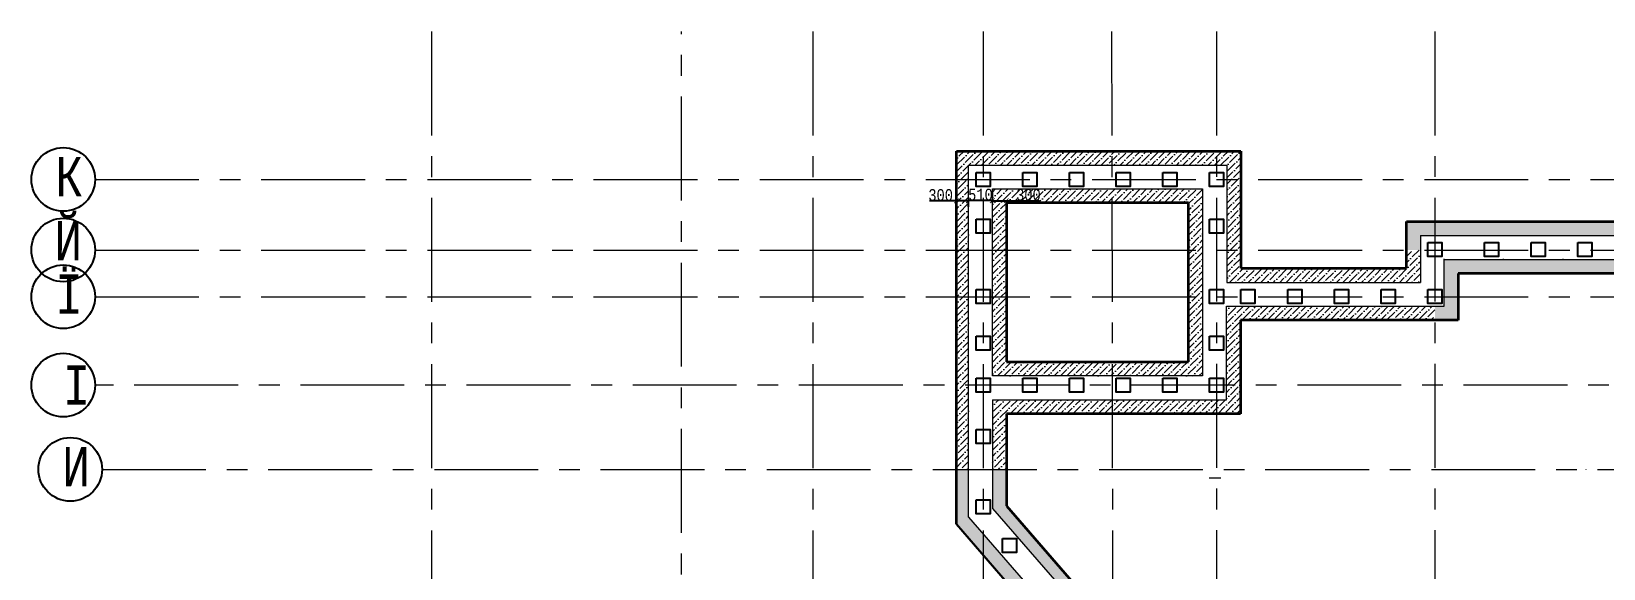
# Model space of a CAD drawing. Header units: millimetres. Extents: x -689206 to 4969298, y -1019800 to 703299.
# Drawn here: x 923021 to 956665, y -484735 to -473246 of the extents above; entities that cross this region are included whole.
import ezdxf

# ---------------------------------------------------------------- set-up
doc = ezdxf.new("R2010")
doc.units = ezdxf.units.MM
doc.linetypes.add('осеваяX2', pattern=[101.6, 63.5, -12.7, 12.7, -12.7])
doc.layers.add('РАЗМЕРЫ', color=7, linetype='Continuous', lineweight=9)
doc.layers.add('стены', color=7, linetype='Continuous', lineweight=20)
doc.layers.add('сетка', color=104, linetype='Continuous')
doc.styles.add('Аннотативный', font='isocteur.ttf', dxfattribs={"width": 0.7, "height": 250})
doc.dimstyles.new('Аннотативный', dxfattribs={"dimscale": 0, "dimtxt": 250, "dimasz": 100, "dimexe": 1.25, "dimexo": 0.625, "dimtad": 1, "dimdec": 0, "dimtxsty": 'Аннотативный', "dimblk": 'ARCHTICK', "dimcen": 2.5, "dimadec": 0, "dimazin": 0, "dimtfac": 1, "dimtdec": 0, "dimtmove": 0, "dimatfit": 3, "dimfxl": 1, "dimarcsym": 0})
pattern_1 = [(45, (-17702.99, -145217.57), (50.513941, 185.2177825), [238.125, -47.625, 0, -47.625])]

# ---------------------------------------------------------------- blocks, each defined once
blk = doc.blocks.new('_ArchTick')
at = {"color": 0, "linetype": 'ByBlock', "const_width": 0.15}
blk.add_lwpolyline([(-0.5, -0.5), (0.5, 0.5)], dxfattribs=at)
blk = doc.blocks.new('*D4808')
at = {"layer": 'Defpoints', "color": 0, "lineweight": 5, "ltscale": 35, "transparency": 16777216}
for p in [(943585, -476867), (943585, -476867), (943885, -476913)]:
    blk.add_point(p, dxfattribs=at)
at = {"layer": 'РАЗМЕРЫ', "color": 0, "lineweight": -2, "ltscale": 35, "transparency": 16777216}
for p, q in [((943585, -476867), (943885, -476867)), ((943585, -476868), (943585, -476869)), ((943885, -476913), (943885, -476866)), ((943885, -476867), (944594, -476867))]:
    blk.add_line(p, q, dxfattribs=at)
at = {"layer": 'РАЗМЕРЫ', "color": 0, "lineweight": -2, "ltscale": 35, "transparency": 16777216, "xscale": 100, "yscale": 100, "zscale": 100, "rotation": 180}
blk.add_blockref('_ArchTick', (943585, -476867), dxfattribs=at)
at = {"layer": 'РАЗМЕРЫ', "color": 0, "lineweight": -2, "ltscale": 35, "transparency": 16777216, "xscale": 100, "yscale": 100, "zscale": 100}
blk.add_blockref('_ArchTick', (943885, -476867), dxfattribs=at)
at = {"layer": 'РАЗМЕРЫ', "color": 0, "lineweight": 20, "ltscale": 35, "transparency": 16777216, "insert": (944357, -476742), "char_height": 250, "attachment_point": 5, "style": 'Аннотативный'}
blk.add_mtext('300', dxfattribs=at)
blk = doc.blocks.new('*D4809')
at = {"layer": 'Defpoints', "color": 0, "lineweight": 5, "ltscale": 35, "transparency": 16777216}
for p in [(942815, -476872), (942815, -476998), (943075, -476998)]:
    blk.add_point(p, dxfattribs=at)
at = {"layer": 'РАЗМЕРЫ', "color": 0, "lineweight": -2, "ltscale": 35, "transparency": 16777216}
for p, q in [((942815, -476872), (942241, -476872)), ((942815, -476997), (942815, -476871)), ((943075, -476872), (942815, -476872)), ((943075, -476997), (943075, -476871))]:
    blk.add_line(p, q, dxfattribs=at)
at = {"layer": 'РАЗМЕРЫ', "color": 0, "lineweight": -2, "ltscale": 35, "transparency": 16777216, "xscale": 100, "yscale": 100, "zscale": 100, "rotation": 180}
blk.add_blockref('_ArchTick', (942815, -476872), dxfattribs=at)
at = {"layer": 'РАЗМЕРЫ', "color": 0, "lineweight": -2, "ltscale": 35, "transparency": 16777216, "xscale": 100, "yscale": 100, "zscale": 100}
blk.add_blockref('_ArchTick', (943075, -476872), dxfattribs=at)
at = {"layer": 'РАЗМЕРЫ', "color": 0, "lineweight": 20, "ltscale": 35, "transparency": 16777216, "insert": (942478, -476746), "char_height": 250, "attachment_point": 5, "style": 'Аннотативный'}
blk.add_mtext('300', dxfattribs=at)
blk = doc.blocks.new('*D4810')
at = {"layer": 'Defpoints', "color": 0, "lineweight": 5, "ltscale": 35, "transparency": 16777216}
for p in [(943075, -476864), (943075, -476872), (943585, -476914)]:
    blk.add_point(p, dxfattribs=at)
at = {"layer": 'РАЗМЕРЫ', "color": 0, "lineweight": -2, "ltscale": 35, "transparency": 16777216}
for p, q in [((943075, -476871), (943075, -476862)), ((943585, -476864), (943075, -476864)), ((943585, -476914), (943585, -476862))]:
    blk.add_line(p, q, dxfattribs=at)
at = {"layer": 'РАЗМЕРЫ', "color": 0, "lineweight": -2, "ltscale": 35, "transparency": 16777216, "xscale": 100, "yscale": 100, "zscale": 100, "rotation": 180}
blk.add_blockref('_ArchTick', (943075, -476864), dxfattribs=at)
at = {"layer": 'РАЗМЕРЫ', "color": 0, "lineweight": -2, "ltscale": 35, "transparency": 16777216, "xscale": 100, "yscale": 100, "zscale": 100}
blk.add_blockref('_ArchTick', (943585, -476864), dxfattribs=at)
at = {"layer": 'РАЗМЕРЫ', "color": 0, "lineweight": 20, "ltscale": 35, "transparency": 16777216, "insert": (943330, -476738), "char_height": 250, "attachment_point": 5, "style": 'Аннотативный'}
blk.add_mtext('510', dxfattribs=at)

msp = doc.modelspace()

# ---------------------------------------------------------------- hatches: boundary and pattern name
at = {"layer": 'РАЗМЕРЫ', "lineweight": 5, "ltscale": 35}
h = msp.add_hatch(dxfattribs=at)
h.set_pattern_fill('ANSI36', color=0, scale=30)
h.set_pattern_definition(pattern_1)
h.paths.add_polyline_path([(946142.5, -476613.2), (943585, -476613.2), (943585, -476824.2), (943585, -477923.2), (943885, -477923.2), (943885, -476913.2), (946143, -476913.2)])
h.paths.add_polyline_path([(943885, -477923.2), (943585, -477923.2), (943585, -478923.2), (943885, -478923.2)])
h.paths.add_polyline_path([(943075, -477923.2), (942815.2, -477923.2), (942815.2, -478923.2), (943075, -478923.2)])
h.paths.add_polyline_path([(943075, -476414.1), (942815.2, -476414.1), (942815.2, -477923.2), (943075, -477923.2)])
h.paths.add_polyline_path([(943385, -475805.2), (942815.2, -475805.2), (942815.2, -476105.2), (942815.2, -476414.1), (943075, -476414.1), (943075, -476105.2), (943385, -476105.2)])
h.paths.add_polyline_path([(946141.2, -475805.2), (943385, -475805.2), (943385, -476105.2), (946141.7, -476105.2)])
h.paths.add_polyline_path([(948381.1, -475805.2), (946141.2, -475805.2), (946141.7, -476105.2), (948381.1, -476105.2)])
h.paths.add_polyline_path([(948085.1, -476613.2), (946142.5, -476613.2), (946143, -476913.2), (947785.1, -476913.2), (947785.1, -477923.2), (948085.1, -477923.2)])
h.paths.add_polyline_path([(948085.1, -477923.2), (947785.1, -477923.2), (947785.1, -478923.2), (948085.1, -478923.2)])
h.paths.add_polyline_path([(948903.1, -477923.2), (948603.1, -477923.2), (948603.1, -478613.2), (952745.1, -478613.2), (952745.1, -477923.2), (952445.1, -477923.2), (952445.1, -478313.2), (948903.1, -478313.2)])
h.paths.add_polyline_path([(948903.1, -476414.2), (948603.1, -476414.2), (948603.1, -477923.2), (948903.1, -477923.2)])
h.paths.add_polyline_path([(948903.1, -475805.2), (948603.1, -475805.2), (948381.1, -475805.2), (948381.1, -476105.2), (948603.1, -476105.2), (948603.1, -476414.2), (948903.1, -476414.2)])
h.paths.add_polyline_path([(944005.8, -477029.4), (944708.3, -477029.4), (944708.3, -476429.4), (944005.8, -476429.4)], flags=9)
h = msp.add_hatch(dxfattribs=at)
h.set_pattern_fill('ANSI36', color=0, scale=30)
h.set_pattern_definition(pattern_1)
h.paths.add_polyline_path([(953055.1, -477313.2), (952445.1, -477313.2), (952445.1, -477613.2), (952445.1, -477923.2), (952745.1, -477923.2), (952745.1, -477613.2), (953055.1, -477613.2)])
h.paths.add_polyline_path([(953555.1, -479123.2), (953555.1, -478923.2), (953255.1, -478923.2), (953255.1, -479123.2), (953055.1, -479123.2), (953055.1, -479423.2), (953555.1, -479423.2)])
h.paths.add_polyline_path([(953555.1, -478423.2), (959765.1, -478423.2), (959765.1, -478923.2), (960065.1, -478923.2), (960065.1, -478123.2), (956285.1, -478123.2), (953255.1, -478123.2), (953255.1, -478923.2), (953555.1, -478923.2)])
h.paths.add_polyline_path([(960265.1, -477313.2), (953055.1, -477313.2), (953055.1, -477613.2), (960265.1, -477613.2)])
h.paths.add_polyline_path([(960875.1, -477313.2), (960575.1, -477313.2), (960265.1, -477313.2), (960265.1, -477613.2), (960575.1, -477613.2), (960575.1, -477923.2), (960875.1, -477923.2)])
h.paths.add_polyline_path([(961585, -478313.2), (960875.1, -478313.2), (960875.1, -477923.2), (960575.1, -477923.2), (960575.1, -478613.2), (961585, -478613.2)])
h.paths.add_polyline_path([(960265.1, -479123.2), (960065.1, -479123.2), (960065.1, -478923.2), (959765.1, -478923.2), (959765.1, -479423.2), (960065.1, -479423.2), (960265.1, -479423.2)])
h.paths.add_polyline_path([(961585, -479123.2), (960265.1, -479123.2), (960265.1, -479423.2), (961585, -479423.2)])
h.paths.add_polyline_path([(964725.1, -479123.2), (961585, -479123.2), (961585, -479423.2), (964425.1, -479423.2), (964425.1, -480813.2), (964725.1, -480813.2)])
h.paths.add_polyline_path([(964717.1, -477923.2), (964417.1, -477923.2), (964417.1, -478313.2), (961585, -478313.2), (961585, -478613.2), (964717.1, -478613.2)])
h = msp.add_hatch(dxfattribs=at)
h.set_pattern_fill('ANSI36', color=0, scale=30)
h.set_pattern_definition(pattern_1)
h.paths.add_polyline_path([(943885, -478923.2), (943585, -478923.2), (943585, -480613.2), (946149, -480613.2), (946148.5, -480313.2), (943885, -480313.2)])
h.paths.add_polyline_path([(943075, -478923.2), (942815.2, -478923.2), (942815.2, -480813.2), (943075, -480813.2)])
h.paths.add_polyline_path([(943075, -481355.3), (943075, -480813.2), (942815.2, -480813.2), (942815.2, -482615.2), (943075, -482615.2)])
h.paths.add_polyline_path([(943885, -481423.2), (946150.3, -481423.2), (946149.8, -481123.2), (943585, -481123.2), (943585, -482615.2), (943885, -482615.2)])
h.paths.add_polyline_path([(948085.1, -478923.2), (947785.1, -478923.2), (947785.1, -480313.2), (946148.5, -480313.2), (946149, -480613.2), (948085.1, -480613.2)])
h.paths.add_polyline_path([(948381, -481123.2), (946149.8, -481123.2), (946150.3, -481423.2), (948381, -481423.2)])
h.paths.add_polyline_path([(948895.1, -481123.2), (948895.1, -480813.2), (948595.1, -480813.2), (948595.1, -481123.2), (948381, -481123.2), (948381, -481423.2), (948895.1, -481423.2)])
h.paths.add_polyline_path([(948895.1, -479423.2), (953055.1, -479423.2), (953055.1, -479123.2), (948595.1, -479123.2), (948595.1, -480813.2), (948895.1, -480813.2)])
h = msp.add_hatch(dxfattribs=at)
h.set_pattern_fill('ANSI36', color=0, scale=30)
h.set_pattern_definition(pattern_1)
h.paths.add_polyline_path([(935035.7, -486255.2), (935035.7, -485642.7), (934735.7, -485642.7), (934735.7, -487115.2), (935035.7, -487115.2), (935035.7, -486774.4)])
h.paths.add_polyline_path([(935035.7, -485335.2), (936935, -485335.2), (936935, -485035.2), (934735.7, -485035.2), (934735.7, -485335.2), (934735.7, -485642.7), (935035.7, -485642.7)])
h.paths.add_polyline_path([(939745.7, -485035.2), (936935, -485035.2), (936935, -485335.2), (939745.7, -485335.2)])
h.paths.add_polyline_path([(940355.7, -485035.2), (940055.7, -485035.2), (939745.7, -485035.2), (939745.7, -485335.2), (940055.7, -485335.2), (940055.7, -485642.7), (940355.7, -485642.7)])
h.paths.add_polyline_path([(940355.7, -485642.7), (940055.7, -485642.7), (940055.7, -486805.2), (943385, -486805.2), (943385, -486505.2), (940355.7, -486505.2)])
h.paths.add_polyline_path([(940355.7, -487615.2), (943385, -487615.2), (943385, -487315.2), (940055.7, -487315.2), (940055.7, -487598), (940055.7, -490845.2), (940055.7, -490913.2), (940355.7, -490913.2)])
h.paths.add_polyline_path([(940355.7, -490913.2), (940055.7, -490913.2), (940055.7, -491225.2), (939745.7, -491225.2), (939745.7, -491525.2), (940055.7, -491525.2), (940355.7, -491525.2)])
h.paths.add_polyline_path([(939545.7, -486045.2), (939545.7, -485845.2), (938785.7, -485845.2), (936935, -485845.2), (936935, -486145.2), (939245.7, -486145.2), (939245.7, -487115.2), (939545.7, -487115.2)])
h.paths.add_polyline_path([(936935, -485845.2), (936245.7, -485845.2), (935545.7, -485845.2), (935545.7, -486774.4), (935545.7, -487115.2), (935845.7, -487115.2), (935845.7, -486774.4), (935845.7, -486145.2), (936935, -486145.2)])
h.paths.add_polyline_path([(943552.2, -487315.2), (943385, -487315.2), (943385, -487615.2), (943447, -487615.2), (945525, -490465.2), (945525, -490913.2), (945825, -490913.2), (945825, -490465.2)])
h.paths.add_polyline_path([(943931.3, -486505.2), (943385, -486505.2), (943385, -486805.2), (943757.9, -486805.2), (943807.2, -486873.6), (943981.5, -487115.2), (944367, -487115.2)])
h.paths.add_polyline_path([(944367, -487115.2), (943981.5, -487115.2), (945998.2, -489910.2), (946042.7, -489833.1), (946163.4, -489624.1), (946162.5, -489025.7), (945969.9, -489359.3)])
h.paths.add_polyline_path([(947623.8, -488644.9), (947623.8, -487367.6), (947792.9, -487115.2), (947422.4, -487115.2), (947335, -487241.9), (947335, -487678.2), (947335, -488478.2), (946335, -490210.2), (946335, -490913.2), (946635, -490913.2), (946635, -490357.6)])
h.paths.add_polyline_path([(946825, -487946.7), (946159.5, -487182.1), (946160.2, -487631.5), (946525, -488050.5), (946525, -488397.8), (946162.5, -489025.7), (946163.4, -489624.1), (946825, -488478.2)])
h.paths.add_polyline_path([(944819.5, -485642.7), (944429.1, -485642.7), (945710.9, -487115.2), (946101.2, -487115.2)])
h.paths.add_polyline_path([(946159.5, -487182.1), (946101.2, -487115.2), (945710.9, -487115.2), (946160.2, -487631.5)], flags=17)
h.paths.add_polyline_path([(943385, -483994.6), (943385, -484443.1), (944429.1, -485642.7), (944819.5, -485642.7)])
h.paths.add_polyline_path([(943885, -483396.7), (943885, -482615.2), (943585, -482615.2), (943585, -483448.3), (945495.1, -485642.7), (945840, -485642.7)])
h.paths.add_polyline_path([(945840, -485642.7), (945495.1, -485642.7), (946158.3, -486404.6), (946157.6, -486007.6)])
h.paths.add_polyline_path([(943075, -483638.5), (943075, -482615.2), (942815.2, -482615.2), (942815.2, -483788.5), (943385, -484443.1), (943385, -483994.6)])

# ---------------------------------------------------------------- linework, layer by layer
at = {"layer": 'РАЗМЕРЫ', "linetype": 'осеваяX2', "lineweight": 5, "ltscale": 35}
for p, q in [((936935, -523087.6), (936935, -473249.9)), ((939745.7, -473249.9), (939745.7, -523087.6)), ((946137.1, -473249.9), (946217.2, -523087.6)), ((948381.1, -473246.3), (948380.5, -523087.6)), ((953055.1, -473246.3), (953055.1, -523087.6)), ((924382.3, -476413.8), (991585, -476414.9)), ((991452.3, -480813.2), (924382.3, -480813.2))]:
    msp.add_line(p, q, dxfattribs=at)
at = {"layer": 'РАЗМЕРЫ', "lineweight": 35, "ltscale": 35}
for p, q in [((942815.2, -476105.2), (942815.2, -475805.2)), ((942815.2, -475805.2), (948603.1, -475805.2)), ((948603.1, -475805.2), (948903.1, -475805.2)), ((948903.1, -475805.2), (948903.1, -478313.2)), ((942815.2, -483788.5), (942815.2, -476105.2)), ((943885, -476913.2), (943885, -480313.2)), ((947785.1, -476913.2), (943885, -476913.2)), ((947785.1, -480313.2), (947785.1, -476913.2)), ((952445.1, -477613.2), (952445.1, -477313.2)), ((952445.1, -477313.2), (960575.1, -477313.2)), ((952445.1, -478313.2), (952445.1, -477613.2)), ((948903.1, -478313.2), (952445.1, -478313.2)), ((959765.1, -478423.2), (953555.1, -478423.2)), ((953555.1, -478423.2), (953555.1, -479123.2)), ((953555.1, -479423.2), (948895.1, -479423.2)), ((948895.1, -479423.2), (948895.1, -481123.2)), ((953555.1, -479123.2), (953555.1, -479423.2)), ((943885, -480313.2), (947785.1, -480313.2)), ((948895.1, -481423.2), (943885, -481423.2)), ((943885, -481423.2), (943885, -483396.7)), ((948895.1, -481123.2), (948895.1, -481423.2))]:
    msp.add_line(p, q, dxfattribs=at)
at = {"layer": 'РАЗМЕРЫ', "linetype": 'ByBlock', "lineweight": 15}
msp.add_line((943585, -476613.2), (948085.1, -476613.2), dxfattribs=at)
at = {"layer": 'РАЗМЕРЫ', "linetype": 'ByBlock', "lineweight": 15, "ltscale": 35}
msp.add_line((953255.1, -479123.2), (953255.1, -478113.2), dxfattribs=at)
at = {"layer": 'РАЗМЕРЫ', "linetype": 'ByBlock', "lineweight": 9, "ltscale": 35}
for p, q in [((954525.1, -478123.2), (954525.1, -478113.2)), ((955795.1, -478113.2), (955795.1, -478123.2)), ((943718.7, -484378), (943718.5, -484378.2))]:
    msp.add_line(p, q, dxfattribs=at)
at = {"layer": 'сетка', "color": 0}
for centre in [(923701.6, -476411.6), (923701.6, -477921), (923701.6, -478921), (923701.6, -480811), (923851.6, -482613)]:
    msp.add_circle(centre, 680.7, dxfattribs=at)
at = {"layer": 'стены', "linetype": 'осеваяX2', "lineweight": 5, "ltscale": 35}
for p, q in [((931585, -473249.9), (931585, -514117.2)), ((943385, -473249.9), (943385, -523087.6)), ((924382.3, -477923.2), (991585, -477923.2)), ((924382.3, -478923.2), (991585, -478923.2)), ((924532.3, -482615.2), (991585, -482615.2))]:
    msp.add_line(p, q, dxfattribs=at)
at = {"layer": 'стены', "lineweight": 15}
for p, q in [((943075, -481355.3), (943075, -476105.2)), ((943075, -476105.2), (948603.1, -476105.2)), ((948603.1, -476105.2), (948603.1, -478613.2)), ((943585, -480613.2), (943585, -476613.2)), ((948085.1, -476613.2), (948085.1, -480613.2)), ((952745.1, -477613.2), (960575.1, -477613.2)), ((952745.1, -477613.2), (952745.1, -478613.2)), ((953255.1, -478123.2), (956285.1, -478123.2)), ((956285.1, -478123.2), (960065.1, -478123.2)), ((948603.1, -478613.2), (952745.1, -478613.2)), ((948595.1, -481123.2), (948595.1, -479123.2)), ((948595.1, -479123.2), (953255.1, -479123.2)), ((948085.1, -480613.2), (943585, -480613.2)), ((943075, -483638.5), (943075, -481355.3)), ((943585, -481123.2), (948595.1, -481123.2)), ((943585, -481123.2), (943585, -483448.3)), ((943585, -483448.3), (946807, -487149.9)), ((943075, -483638.5), (946825, -487946.7))]:
    msp.add_line(p, q, dxfattribs=at)
at = {"layer": 'стены'}
for p, q in [((943585, -476613.2), (943585, -476824.2)), ((956285.1, -482615.2), (956285.1, -482623.2)), ((948475.1, -482803.2), (948223.1, -482803.2))]:
    msp.add_line(p, q, dxfattribs=at)
at = {"layer": 'стены', "lineweight": 35}
msp.add_line((943885, -483396.7), (946771.6, -486713), dxfattribs=at)
at = {"layer": 'стены', "lineweight": 30}
msp.add_line((942815.2, -483788.5), (946525, -488050.5), dxfattribs=at)
at = {"layer": 'стены', "lineweight": 25}
for points in [[(943235, -476263.8), (943535, -476263.8), (943535, -476563.8), (943235, -476563.8)], [(944235, -476264.4), (944535, -476264.4), (944535, -476564.4), (944235, -476564.4)], [(945235, -476263.8), (945535, -476263.8), (945535, -476563.8), (945235, -476563.8)], [(946235, -476264.4), (946535, -476264.4), (946535, -476564.4), (946235, -476564.4)], [(947231.1, -476263.8), (947531.1, -476263.8), (947531.1, -476563.8), (947231.1, -476563.8)], [(948231.1, -476263.8), (948531.1, -476263.8), (948531.1, -476563.8), (948231.1, -476563.8)], [(943235, -477263.8), (943535, -477263.8), (943535, -477563.8), (943235, -477563.8)], [(948231.1, -477263.8), (948531.1, -477263.8), (948531.1, -477563.8), (948231.1, -477563.8)], [(952905.1, -477763.2), (953205.1, -477763.2), (953205.1, -478063.2), (952905.1, -478063.2)], [(954115.1, -477763.2), (954415.1, -477763.2), (954415.1, -478063.2), (954115.1, -478063.2)], [(955115.1, -477763.2), (955415.1, -477763.2), (955415.1, -478063.2), (955115.1, -478063.2)], [(956115.1, -477763.2), (956415.1, -477763.2), (956415.1, -478063.2), (956115.1, -478063.2)], [(943235, -478763.2), (943535, -478763.2), (943535, -479063.2), (943235, -479063.2)], [(948231.1, -478763.2), (948531.1, -478763.2), (948531.1, -479063.2), (948231.1, -479063.2)], [(948905.1, -478763.2), (949205.1, -478763.2), (949205.1, -479063.2), (948905.1, -479063.2)], [(949905.1, -478763.2), (950205.1, -478763.2), (950205.1, -479063.2), (949905.1, -479063.2)], [(950905.1, -478763.2), (951205.1, -478763.2), (951205.1, -479063.2), (950905.1, -479063.2)], [(951905.1, -478763.2), (952205.1, -478763.2), (952205.1, -479063.2), (951905.1, -479063.2)], [(952905.1, -478763.2), (953205.1, -478763.2), (953205.1, -479063.2), (952905.1, -479063.2)], [(943235, -479763.2), (943535, -479763.2), (943535, -480063.2), (943235, -480063.2)], [(948231.1, -479763.2), (948531.1, -479763.2), (948531.1, -480063.2), (948231.1, -480063.2)], [(943235, -480663.2), (943535, -480663.2), (943535, -480963.2), (943235, -480963.2)], [(944235, -480663.2), (944535, -480663.2), (944535, -480963.2), (944235, -480963.2)], [(945235, -480663.2), (945535, -480663.2), (945535, -480963.2), (945235, -480963.2)], [(946235, -480663.2), (946535, -480663.2), (946535, -480963.2), (946235, -480963.2)], [(947235, -480663.2), (947535, -480663.2), (947535, -480963.2), (947235, -480963.2)], [(948231.1, -480663.2), (948531.1, -480663.2), (948531.1, -480963.2), (948231.1, -480963.2)], [(943235, -481763.2), (943535, -481763.2), (943535, -482063.2), (943235, -482063.2)], [(943235, -483263.8), (943535, -483263.8), (943535, -483563.8), (943235, -483563.8)], [(943798.6, -484089.9), (944098.6, -484089.9), (944098.6, -484389.9), (943798.6, -484389.9)]]:
    msp.add_lwpolyline(points, close=True, dxfattribs=at)

# ---------------------------------------------------------------- texts
at = {"layer": 'РАЗМЕРЫ', "lineweight": 5, "ltscale": 35, "char_height": 841.3, "width": 7009.377, "attachment_point": 1, "style": 'Аннотативный'}
for s, insert in [('К', (923530.6, -475934.8)), ('Й', (923513, -477303.4)), ('Ї', (923530.6, -478444.3)), ('І', (923689.2, -480387.1)), ('И', (923680.6, -482136.3))]:
    msp.add_mtext(s, dxfattribs=dict(at, insert=insert))

# ---------------------------------------------------------------- dimensions: what is measured, and where the dimension line sits
at = {"layer": 'РАЗМЕРЫ', "lineweight": 20, "ltscale": 35}
dim = msp.add_linear_dim(base=(942815.2, -476871.9), p1=(943075, -476997.6), p2=(942815.2, -476997.6), text='300', dimstyle='Аннотативный', dxfattribs=at)
dim.commit()
dim.dimension.update_dxf_attribs({"geometry": '*D4809', "text_midpoint": (942478.3, -476871.9), "dimtype": 160})
dim = msp.add_linear_dim(base=(943075, -476863.7), p1=(943585, -476914.5), p2=(943075, -476871.9), dimstyle='Аннотативный', dxfattribs=at)
dim.commit()
dim.dimension.update_dxf_attribs({"geometry": '*D4810', "text_midpoint": (943330, -476738.1)})
dim = msp.add_linear_dim(base=(943585, -476867.5), p1=(943885, -476913.2), p2=(943585, -476867.5), dimstyle='Аннотативный', dxfattribs=at)
dim.commit()
dim.dimension.update_dxf_attribs({"geometry": '*D4808', "text_midpoint": (944357, -476867.5), "dimtype": 160})

doc.saveas('drawing.dxf')
